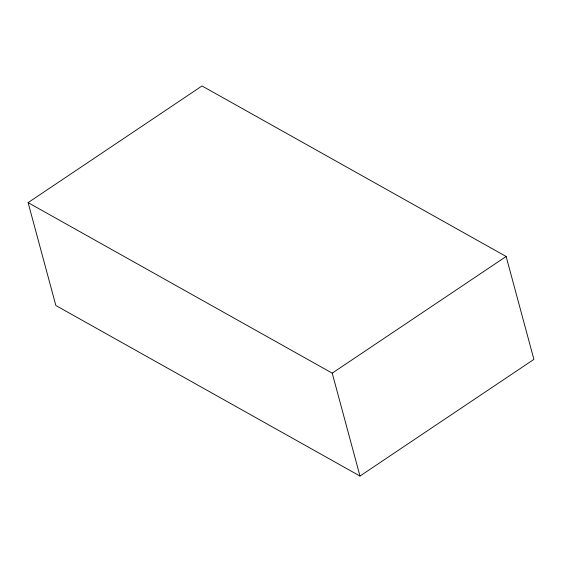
<?xml version="1.0" encoding="UTF-8"?>
<svg xmlns="http://www.w3.org/2000/svg" width="562" height="562" viewBox="0 0 562 562"><rect width="100%" height="100%" fill="white"/><g stroke="black" fill="none" stroke-linecap="round" stroke-linejoin="round"><path stroke-width="0.84" d="M28.1 202.629L202.018 85.958L506.137 256.483L533.9 359.371L359.982 476.042L55.863 305.517L28.1 202.629L332.219 373.147L359.982 476.042M332.219 373.147L506.137 256.483"/></g></svg>
